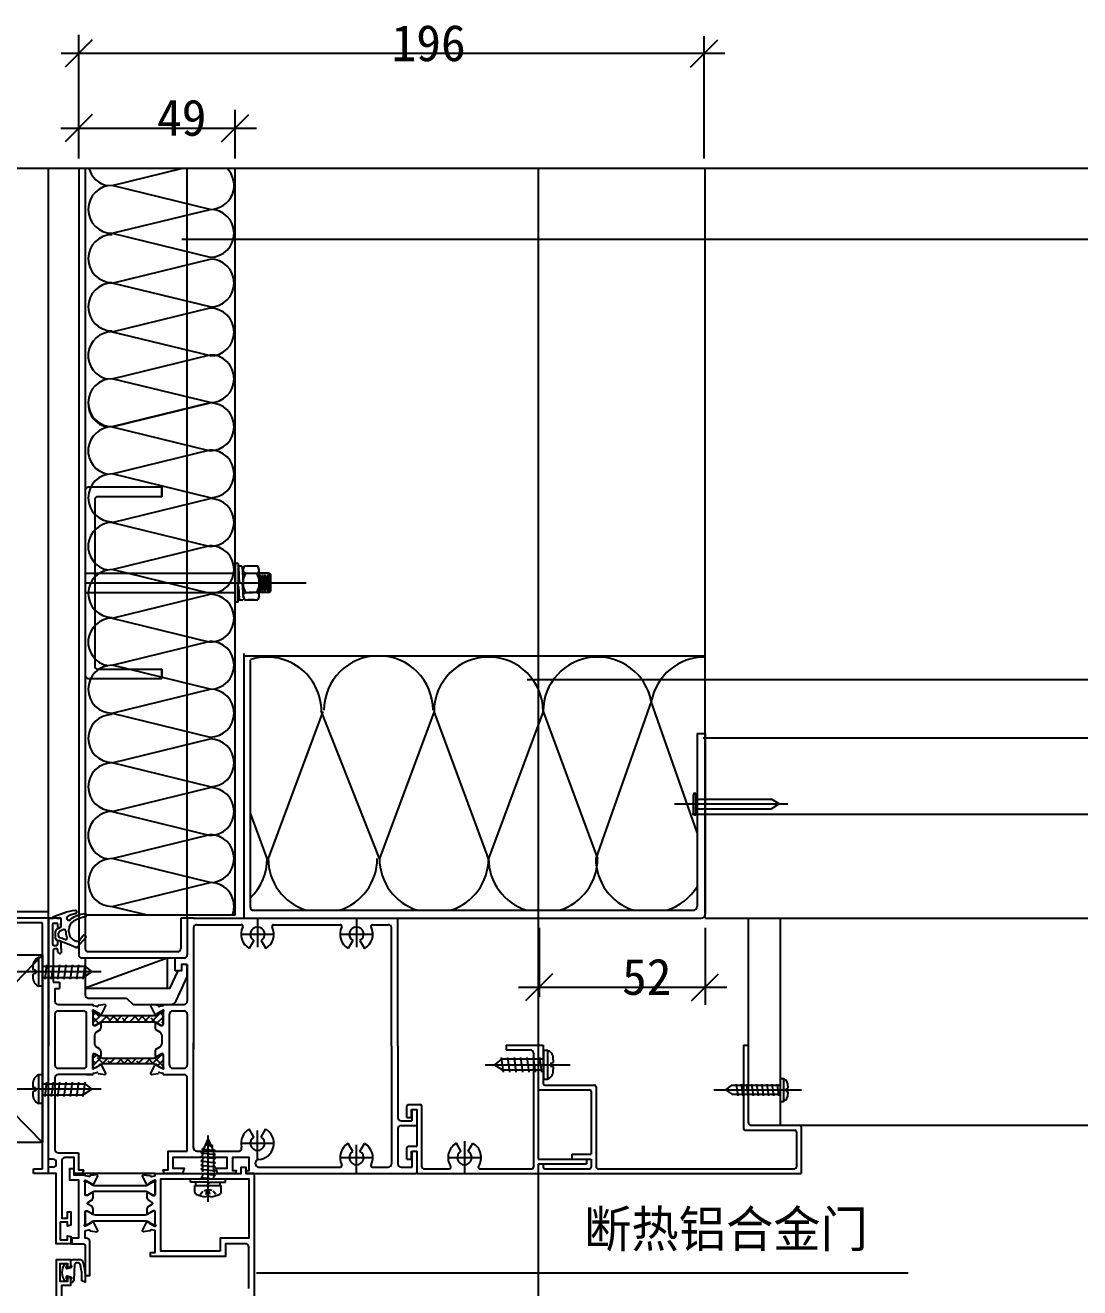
# Model space of a CAD drawing. Header units: metres. Extents: x 2568 to 3552, y 893 to 2293.
# Drawn here: x 2824.7 to 3155.1, y 1106 to 1501.7 of the extents above; entities that cross this region are included whole.
import ezdxf

# ---------------------------------------------------------------- set-up
doc = ezdxf.new("R2010")
doc.units = ezdxf.units.M
for name, color, linetype in [('1', 1, 'Continuous'), ('10', 1, 'Continuous'), ('2', 2, 'Continuous'), ('CASTFIX', 1, 'Continuous'), ('SCREW', 6, 'Continuous'), ('五金件', 1, 'Continuous'), ('型材', 1, 'Continuous'), ('填充', 1, 'Continuous'), ('点划线', 1, 'Continuous'), ('胶条', 6, 'Continuous'), ('虚线', 5, 'Continuous'), ('隔热条', 3, 'Continuous')]:
    doc.layers.add(name, color=color, linetype=linetype)

# ---------------------------------------------------------------- blocks, each defined once
blk = doc.blocks.new('_ArchTick')
at = {"color": 0, "linetype": 'ByBlock'}
blk.add_lwpolyline([(-0.5, -0.5), (0.5, 0.5)], dxfattribs=at)

msp = doc.modelspace()

# ---------------------------------------------------------------- hatches: boundary and pattern name
at = {"layer": '隔热条'}
h = msp.add_hatch(dxfattribs=at)
h.set_pattern_fill('ANSI38', scale=0.5)
h.paths.add_polyline_path([(2864.74, 1189.4, -0.13), (2865.34, 1189.24), (2865.64, 1189.07, -0.09), (2865.7, 1189.04), (2866.18, 1188.76), (2867.14, 1188.2), (2867.5, 1188.2, 0.41), (2867.9, 1188.6), (2867.9, 1192.01, 0.41), (2867.5, 1192.4), (2867.14, 1192.4), (2865.92, 1191.7), (2865.92, 1191.63, -0.58), (2865.61, 1191.47), (2865.57, 1191.5), (2865.34, 1191.36, -0.13), (2864.74, 1191.2), (2849.06, 1191.2, -0.13), (2848.46, 1191.36), (2848.23, 1191.5), (2848.19, 1191.47, -0.58), (2847.88, 1191.63), (2847.88, 1191.7), (2846.66, 1192.4), (2846.3, 1192.4, 0.41), (2845.9, 1192), (2845.9, 1188.6, 0.41), (2846.3, 1188.2), (2846.66, 1188.2), (2847.62, 1188.76), (2848.1, 1189.05, -0.09), (2848.16, 1189.07), (2848.46, 1189.24, -0.13), (2849.06, 1189.4)])
h = msp.add_hatch(dxfattribs=at)
h.set_pattern_fill('ANSI38', scale=0.5)
h.paths.add_polyline_path([(2846.66, 1179.16), (2846.3, 1179.16, 0.41), (2845.9, 1178.76), (2845.9, 1175.36, 0.41), (2846.3, 1174.96), (2846.66, 1174.96), (2847.88, 1175.66), (2847.88, 1175.73, -0.58), (2848.19, 1175.89), (2848.23, 1175.87), (2848.46, 1176, -0.13), (2849.06, 1176.16), (2864.74, 1176.16, -0.13), (2865.34, 1176), (2865.57, 1175.87), (2865.61, 1175.89, -0.58), (2865.92, 1175.73), (2865.92, 1175.66), (2867.14, 1174.96), (2867.5, 1174.96, 0.41), (2867.9, 1175.35), (2867.9, 1178.77, 0.41), (2867.5, 1179.16), (2867.14, 1179.16), (2866.18, 1178.61), (2865.7, 1178.32, -0.09), (2865.64, 1178.3), (2865.34, 1178.12, -0.13), (2864.74, 1177.96), (2849.06, 1177.96, -0.13), (2848.46, 1178.12), (2848.16, 1178.3, -0.09), (2848.1, 1178.32), (2847.62, 1178.61)])

# ---------------------------------------------------------------- linework, layer by layer
for p, q in [((2831.94, 1221.8), (2831.94, 1456.93)), ((2841.44, 1456.93), (2841.44, 1210.3)), ((2843.44, 1456.93), (2843.44, 1212.3)), ((2875.44, 1221.8), (2875.44, 1456.93)), ((2893.22, 1221.8), (2893.22, 1304.84)), ((2895.22, 1225.3), (2895.22, 1302.84)), ((2917.88, 1286.61), (2900.79, 1240.59)), ((2935.67, 1240.59), (2917.43, 1286.79)), ((2952.76, 1286.61), (2935.67, 1240.59)), ((2969.85, 1240.59), (2952.76, 1286.61)), ((2986.94, 1286.61), (2969.85, 1240.59)), ((2986.94, 1286.61), (3004.03, 1240.59)), ((3020.82, 1289.76), (3003.44, 1240.59)), ((3035.19, 1248.69), (3020.82, 1289.76)), ((3035.19, 1279.68), (3037.69, 1279.68)), ((3035.19, 1279.68), (3035.19, 1225.55)), ((3037.69, 1279.68), (3037.69, 1223.05)), ((2900.49, 1240.59), (2895.22, 1254.79)), ((2896.22, 1224.3), (3033.94, 1224.3)), ((2831.94, 1221.8), (2831.94, 1189.8)), ((2831.94, 1221.8), (2833.44, 1221.8)), ((2834.56, 1221.8), (2831.94, 1221.8)), ((2834.56, 1221.8), (2832.44, 1221.8)), ((2833.19, 1219.8), (2833.19, 1213.8)), ((2835.45, 1221.96), (2833.47, 1221.73)), ((2833.69, 1220.3), (2834.4, 1220.3)), ((2834.56, 1221.8), (2835.7, 1221.8)), ((2834.56, 1221.8), (2835.7, 1221.8)), ((2834.9, 1219), (2834.9, 1219.8)), ((2835.85, 1219.19), (2835.95, 1221.46)), ((2835.85, 1219.09), (2835.85, 1219.19)), ((2835.9, 1219.4), (2835.9, 1221.6)), ((2835.9, 1219.4), (2835.9, 1221.6)), ((2873.44, 1221.8), (2873.44, 1221.8)), ((2873.44, 1221.8), (2873.44, 1212.3)), ((2875.44, 1221.8), (2873.44, 1221.8)), ((2875.44, 1221.8), (2875.44, 1210.3)), ((2877.44, 1221.8), (2875.44, 1221.8)), ((2875.44, 1221.8), (2875.44, 1210.3)), ((2877.44, 1221.8), (2941.42, 1221.8)), ((2878.44, 1219.8), (2892.38, 1219.8)), ((2897.44, 1221.8), (2897.44, 1212.8)), ((2902.5, 1219.8), (2923.38, 1219.8)), ((2907.44, 1221.8), (2917.44, 1221.8)), ((2928.18, 1221.8), (3036.44, 1221.8)), ((2928.44, 1221.8), (2928.44, 1212.8)), ((2933.5, 1219.8), (2938.42, 1219.8)), ((2941.42, 1181.8), (2941.42, 1221.8)), ((3051.23, 1221.8), (3051.23, 1182.06)), ((3061.23, 1221.8), (3061.23, 1156.93)), ((2835.1, 1218.8), (2835.3, 1218.8)), ((2877.44, 1218.8), (2877.44, 1180.82)), ((2892.3, 1216.8), (2902.58, 1216.8)), ((2923.3, 1216.8), (2933.58, 1216.8)), ((2939.42, 1181.8), (2939.42, 1218.8)), ((2833.44, 1211.8), (2833.44, 1201.8)), ((2833.69, 1213.3), (2834.4, 1213.3)), ((2833.94, 1212.3), (2834.4, 1212.3)), ((2834.9, 1213.8), (2834.9, 1214.6)), ((2834.9, 1211.3), (2834.9, 1211.8)), ((2835.1, 1214.8), (2835.3, 1214.8)), ((2835.1, 1214.8), (2835.3, 1214.8)), ((2835.9, 1212.31), (2835.9, 1214.2)), ((2835.9, 1212.31), (2835.9, 1211)), ((2896.31, 1214.85), (2894.87, 1212.35)), ((2898.56, 1214.85), (2900.01, 1212.35)), ((2927.31, 1214.85), (2925.87, 1212.35)), ((2929.56, 1214.85), (2931.01, 1212.35)), ((2835.4, 1210.8), (2835.7, 1210.8)), ((2869.13, 1209.3), (2843.37, 1209.3)), ((2869.13, 1209.3), (2843.44, 1199.85)), ((2846.44, 1209.3), (2843.44, 1209.3)), ((2843.44, 1209.3), (2843.44, 1199.81)), ((2872.44, 1209.3), (2860.44, 1209.3)), ((2869.13, 1209.3), (2869.13, 1199.8)), ((2871.64, 1205.3), (2871.64, 1209.3)), ((2874.44, 1209.3), (2871.64, 1209.3)), ((2875.44, 1207.3), (2873.64, 1207.3)), ((2875.44, 1207.3), (2875.44, 1195.8)), ((2872.44, 1205.3), (2871.64, 1205.3)), ((2833.44, 1201.8), (2835.44, 1201.8)), ((2833.94, 1199.8), (2833.94, 1195.8)), ((2833.94, 1199.8), (2835.44, 1199.8)), ((2835.44, 1201.8), (2835.44, 1199.8)), ((2833.94, 1191.8), (2833.94, 1175.8)), ((2834.94, 1194.8), (2845.92, 1194.8)), ((2834.94, 1192.8), (2842.44, 1192.8)), ((2842.44, 1192.8), (2842.92, 1192.8)), ((2843.92, 1194.8), (2845.92, 1194.8)), ((2843.92, 1175.8), (2843.92, 1191.8)), ((2845.92, 1194.63), (2845.92, 1194.8)), ((2849.58, 1194.74), (2847.67, 1194.49)), ((2848.68, 1191.89), (2849.89, 1194.32)), ((2863.95, 1194.32), (2865.16, 1191.89)), ((2867.92, 1194.63), (2867.92, 1194.8)), ((2867.92, 1194.8), (2874.44, 1194.8)), ((2869.92, 1175.8), (2869.92, 1191.8)), ((2870.92, 1192.8), (2874.44, 1192.8)), ((2875.44, 1191.8), (2875.44, 1175.8)), ((2831.94, 1189.8), (2831.94, 1181.8)), ((2865.42, 1188.99), (2865.42, 1187.01)), ((2846.42, 1185.24), (2846.42, 1182.37)), ((2865.42, 1187.01), (2866.95, 1186.09)), ((2867.43, 1185.24), (2867.43, 1182.37)), ((2866.95, 1181.51), (2865.42, 1180.59)), ((2865.42, 1180.59), (2865.42, 1178.61)), ((2877.44, 1149.8), (2877.44, 1182.79)), ((2939.42, 1181.8), (2939.42, 1144.8)), ((2941.42, 1181.8), (2941.42, 1159.37)), ((2975.4, 1182.06), (2975.4, 1180.56)), ((2975.4, 1182.06), (2986.95, 1182.06)), ((2975.4, 1180.56), (2982.93, 1180.56)), ((2983.93, 1179.56), (2983.93, 1143.81)), ((2985.44, 1182.06), (2985.44, 1146.32)), ((2986.95, 1182.06), (2986.95, 1170.01)), ((3049.72, 1182.06), (3049.72, 1155.93)), ((3049.72, 1182.06), (3051.23, 1182.06)), ((3051.23, 1182.06), (3051.23, 1157.93)), ((2849.89, 1173.28), (2848.68, 1175.71)), ((2865.16, 1175.71), (2863.95, 1173.28)), ((2834.94, 1174.8), (2842.92, 1174.8)), ((2843.92, 1172.8), (2845.92, 1172.8)), ((2845.92, 1172.97), (2845.92, 1172.8)), ((2847.67, 1173.11), (2849.58, 1172.86)), ((2864.27, 1172.86), (2866.17, 1173.11)), ((2867.92, 1172.97), (2867.92, 1172.8)), ((2867.92, 1172.8), (2874.44, 1172.8)), ((2870.92, 1174.8), (2874.44, 1174.8)), ((2985.44, 1168), (3001.51, 1168)), ((2987.45, 1169.51), (3003.02, 1169.51)), ((3002.01, 1167.5), (3002.01, 1147.83)), ((3003.52, 1169.01), (3003.52, 1143.81)), ((2944.19, 1159.38), (2944.19, 1162.89)), ((2944.69, 1163.4), (2948.45, 1163.4)), ((2945.69, 1159.38), (2945.69, 1161.89)), ((2945.69, 1161.89), (2947.45, 1161.89)), ((2945.94, 1158.37), (2945.94, 1161.89)), ((2947.45, 1150.34), (2947.45, 1161.89)), ((2948.96, 1143.81), (2948.96, 1162.89)), ((2896.31, 1153.25), (2894.87, 1155.76)), ((2898.56, 1153.25), (2900.01, 1155.76)), ((2941.42, 1155.87), (2941.42, 1144.83)), ((2942.42, 1158.37), (2945.94, 1158.37)), ((2942.42, 1156.87), (2947.45, 1156.87)), ((2944.19, 1159.38), (2945.69, 1159.38)), ((3052.23, 1156.93), (3067.3, 1156.93)), ((3067.8, 1156.43), (3067.8, 1141.8)), ((2897.44, 1146.3), (2897.44, 1155.3)), ((2962.34, 1151.97), (2962.34, 1141.8)), ((3050.22, 1155.43), (3065.79, 1155.43)), ((3066.29, 1154.92), (3066.29, 1143.81)), ((2878.44, 1148.8), (2891.48, 1148.8)), ((2892.3, 1151.3), (2902.58, 1151.3)), ((2927.31, 1148.75), (2925.87, 1151.26)), ((2928.44, 1141.8), (2928.44, 1150.8)), ((2929.56, 1148.75), (2931.01, 1151.26)), ((2944.19, 1146.32), (2944.19, 1149.84)), ((2944.69, 1150.34), (2947.45, 1150.34)), ((2945.69, 1146.32), (2945.69, 1148.83)), ((2945.69, 1148.83), (2947.45, 1148.83)), ((2945.94, 1143.81), (2945.94, 1148.83)), ((2947.45, 1141.8), (2947.45, 1148.83)), ((2961.21, 1148.78), (2959.76, 1151.3)), ((2963.47, 1148.78), (2964.92, 1151.3)), ((2995.99, 1147.83), (3002.01, 1147.83)), ((2995.99, 1147.83), (2995.99, 1146.32)), ((2833.41, 1146.31), (2831.94, 1146.31)), ((2833.41, 1143.8), (2831.94, 1143.8)), ((2834.41, 1144.8), (2834.41, 1145.31)), ((2896.81, 1144.8), (2896.81, 1145.17)), ((2897.81, 1143.8), (2923.38, 1143.8)), ((2923.3, 1146.8), (2933.58, 1146.8)), ((2933.5, 1143.8), (2938.42, 1143.8)), ((2942.42, 1143.83), (2945.94, 1143.83)), ((2944.19, 1146.32), (2945.69, 1146.32)), ((2957.17, 1146.82), (2967.5, 1146.82)), ((2985.41, 1146.32), (3002.01, 1146.32)), ((2985.41, 1144.81), (3000.51, 1144.81)), ((2985.44, 1144.81), (2985.44, 1141.8)), ((2986.95, 1144.81), (2986.95, 1143.81)), ((3000.51, 1146.32), (3000.51, 1144.81)), ((3002.01, 1146.32), (3002.01, 1143.81)), ((2893.81, 1141.8), (2946.95, 1141.8)), ((2927.94, 1141.8), (2930.75, 1141.8)), ((2947.45, 1141.8), (3067.8, 1141.8)), ((2949.46, 1143.31), (2957.54, 1143.31)), ((2967.14, 1143.31), (2983.43, 1143.31)), ((2985.44, 1141.8), (3065.79, 1141.8)), ((2987.45, 1143.31), (3001.51, 1143.31)), ((3004.02, 1143.31), (3065.79, 1143.31))]:
    msp.add_line(p, q)
for points in [[(2843.44, 1222.84), (2890.44, 1222.84), (2890.44, 1456.93)], [(2893.22, 1304.03), (3037.69, 1304.03)], [(2875.44, 1148.8), (2875.44, 1171.8)], [(2873.93, 1146.8), (2870.92, 1146.8), (2870.92, 1143.45), (2874.42, 1143.45), (2873.98, 1141.8), (2868.25, 1141.8), (2867.92, 1143), (2869.42, 1143), (2869.42, 1148.8), (2873.93, 1148.8)], [(2869.42, 1148.8), (2875.44, 1148.8)], [(2896.41, 1141.8), (2896.41, 1141.8), (2894.08, 1141.8), (2893.81, 1142.8), (2894.81, 1142.8), (2894.81, 1146.8), (2889.61, 1146.8), (2889.61, 1142.8), (2890.81, 1142.8), (2890.54, 1141.8), (2884.91, 1141.8), (2884.46, 1143.45), (2887.96, 1143.45), (2887.96, 1146.8), (2875.44, 1146.8)], [(2836.11, 1089.8), (2836.11, 1106.8), (2838.91, 1106.8), (2838.91, 1109.03), (2837.91, 1109.3), (2837.91, 1108), (2835.61, 1108), (2835.61, 1113.6), (2837.91, 1113.6), (2837.91, 1112.31), (2838.91, 1112.59), (2838.91, 1114.8), (2834.41, 1114.8), (2834.41, 1020.8)]]:
    msp.add_lwpolyline(points)
for points in [[(2845.92, 1172.8), (2834.94, 1172.8, 0.41), (2833.94, 1171.8), (2833.94, 1149.3, 0.41), (2834.94, 1148.3), (2841.41, 1148.3)], [(2841.41, 1148.3), (2841.41, 1143), (2842.91, 1143), (2842.59, 1141.8), (2840.01, 1141.8), (2840.01, 1146.8), (2837.11, 1146.8, 0.41), (2836.11, 1145.8), (2836.11, 1127.8), (2837.91, 1127.8), (2837.91, 1129.8), (2838.91, 1129.8), (2838.91, 1125.57), (2837.91, 1125.3), (2837.91, 1126.6), (2835.61, 1126.6), (2835.61, 1121), (2837.91, 1121), (2837.91, 1122.3), (2837.89, 1122.29), (2838.91, 1122.02), (2838.91, 1119.8), (2834.41, 1119.8), (2834.41, 1141.8), (2831.94, 1141.8)], [(2894.71, 1105.8), (2894.71, 1118.8, 0.41), (2893.71, 1119.8), (2887.41, 1119.8), (2887.41, 1115.8), (2863.91, 1115.8), (2863.91, 1117), (2865.41, 1117), (2865.41, 1123.67, 0.35), (2865.18, 1123.96), (2864.24, 1124.17, 0.36), (2863.9, 1123.99, -0.27), (2863.66, 1123.81), (2861.75, 1123.56, -0.59), (2861.44, 1123.98), (2862.65, 1126.41), (2863.12, 1126.71, -0.58), (2863.43, 1126.55), (2863.44, 1126.38, 0.27), (2863.55, 1126.21), (2865.25, 1125.32, 1.21), (2865.41, 1125.78), (2865.41, 1129.8, 0.41), (2865.11, 1130.1), (2864.9, 1130.1, 0.14), (2864.74, 1130.06), (2863.22, 1129.14, -0.58), (2862.91, 1129.31), (2862.91, 1130.73, -0.26), (2863.4, 1131.58), (2864.49, 1132.24, 0.56), (2864.49, 1132.76), (2863.4, 1133.42, -0.26), (2862.91, 1134.28), (2862.91, 1135.69, -0.58), (2863.22, 1135.86), (2864.74, 1134.94, 0.14), (2864.9, 1134.9), (2865.11, 1134.9, 0.41), (2865.41, 1135.2), (2865.41, 1139.22), (2865.41, 1135.2), (2865.41, 1139.22, 1.21), (2865.25, 1139.68), (2863.55, 1138.79, 0.27), (2863.44, 1138.63), (2863.43, 1138.45, -0.58), (2863.12, 1138.29), (2862.65, 1138.59), (2861.44, 1141.02, -0.59), (2861.75, 1141.44), (2863.66, 1141.19, -0.27), (2863.9, 1141.01, 0.36), (2864.24, 1140.83), (2865.18, 1141.04, 0.35), (2865.41, 1141.33), (2865.41, 1141.8), (2892.31, 1141.8), (2892.31, 1143.8), (2893.81, 1143.8), (2893.81, 1141.8), (2896.41, 1141.8), (2896.41, 1097.8)], [(2840.01, 1143.3), (2838.51, 1143.3), (2838.51, 1139.8), (2841.41, 1139.8), (2841.41, 1121.5), (2839.31, 1121.5), (2839.31, 1119.8), (2842.91, 1119.8, -0.41), (2843.41, 1119.3), (2843.41, 1109.8), (2844.91, 1109.8), (2844.91, 1120.5, 0.41), (2843.91, 1121.5), (2843.41, 1121.5), (2843.41, 1123.67, -0.35), (2843.65, 1123.96), (2844.58, 1124.17, -0.36), (2844.92, 1123.99, 0.27), (2845.16, 1123.81), (2847.07, 1123.56, 0.59), (2847.38, 1123.98), (2846.17, 1126.41), (2845.7, 1126.71, 0.58), (2845.39, 1126.55), (2845.39, 1126.38, -0.27), (2845.28, 1126.21), (2843.57, 1125.32, -1.21), (2843.41, 1125.78), (2843.41, 1129.8, -0.41), (2843.71, 1130.1), (2843.93, 1130.1, -0.14), (2844.08, 1130.06), (2845.61, 1129.14, 0.58), (2845.91, 1129.31), (2845.91, 1130.73, 0.26), (2845.43, 1131.58), (2844.33, 1132.24, -0.56), (2844.33, 1132.76), (2845.43, 1133.42, 0.26), (2845.91, 1134.28), (2845.91, 1135.69, 0.58), (2845.61, 1135.86), (2844.08, 1134.94, -0.14), (2843.93, 1134.9), (2843.71, 1134.9, -0.41), (2843.41, 1135.2), (2843.41, 1139.22, -1.21), (2843.57, 1139.68), (2845.28, 1138.79, -0.27), (2845.39, 1138.63), (2845.39, 1138.45, 0.58), (2845.7, 1138.29), (2846.17, 1138.59), (2847.38, 1141.02, 0.59), (2847.07, 1141.44), (2845.16, 1141.19, 0.27), (2844.92, 1141.01, -0.36), (2844.58, 1140.83), (2843.65, 1141.04, -0.32), (2843.41, 1141.3), (2840.01, 1141.3), (2840.01, 1141.8)]]:
    msp.add_lwpolyline(points, format="xyb")
msp.add_lwpolyline([(2885.71, 1117.5), (2867.16, 1117.5), (2867.16, 1140.1), (2894.71, 1140.1), (2894.71, 1121.5), (2885.71, 1121.5)], close=True)
for centre, radius, start, end in [((2900.4, 1286.61), 17.09, 0, 107.63), ((2935.37, 1287.01), 17.09, 0, 180), ((2969.85, 1286.61), 17.09, 0, 180), ((3004.03, 1286.61), 17.09, 10.62, 180), ((3037.62, 1286.61), 17.09, 89.77, 169.38), ((2883.4, 1240.59), 17.09, 313.75, 0), ((2917.88, 1240.59), 17.09, 180, 252.34), ((2917.88, 1240.59), 17.09, 287.66, 0), ((2952.76, 1240.59), 17.09, 180, 252.34), ((2952.76, 1240.59), 17.09, 287.66, 0), ((2986.94, 1240.59), 17.09, 180, 252.34), ((2986.94, 1240.59), 17.09, 287.66, 0), ((3020.53, 1240.59), 17.09, 180, 252.34), ((3020.53, 1240.59), 17.09, 287.66, 329.07), ((2896.22, 1225.3), 1, 180, 270), ((2896.22, 1225.3), 1, 180, 270), ((3033.94, 1225.55), 1.25, 270, 0), ((3036.44, 1223.05), 1.25, 270, 0), ((2833.69, 1219.8), 0.5, 90, 180), ((2833.45, 1221.93), 0.2, 115.42, 276.6), ((2834.4, 1219.8), 0.5, 0, 90), ((2835.1, 1219), 0.2, 180, 270), ((2835.3, 1219.4), 0.6, 270, 0), ((2835.45, 1221.46), 0.5, 0, 90), ((2835.7, 1221.6), 0.2, 0, 90), ((2835.7, 1221.6), 0.2, 0, 90), ((2835.65, 1219.09), 0.2, 296.57, 0), ((2878.44, 1218.8), 1, 90, 180), ((2897.44, 1216.8), 5.14, 153.7, 240), ((2892.38, 1219.3), 0.5, 333.7, 90), ((2897.44, 1216.8), 2.25, 300, 240), ((2897.44, 1216.8), 5.14, 300, 26.3), ((2902.5, 1219.3), 0.5, 90, 206.3), ((2928.44, 1216.8), 5.14, 153.7, 240), ((2923.38, 1219.3), 0.5, 333.7, 90), ((2928.44, 1216.8), 2.25, 300, 240), ((2928.44, 1216.8), 5.14, 300, 26.3), ((2933.5, 1219.3), 0.5, 90, 206.3), ((2938.42, 1218.8), 1, 0, 90), ((2835.34, 1218.49), 0.2, 116.57, 180), ((2835.64, 1217.18), 0.5, 116.57, 180), ((2835.34, 1214.91), 0.2, 180, 251.33), ((2833.69, 1213.8), 0.5, 180, 270), ((2833.94, 1211.8), 0.5, 90, 180), ((2834.4, 1213.8), 0.5, 270, 0), ((2834.4, 1211.8), 0.5, 0, 90), ((2835.1, 1214.6), 0.2, 90, 180), ((2835.4, 1211.3), 0.5, 180, 270), ((2835.3, 1214.2), 0.6, 0, 90), ((2835.3, 1214.2), 0.6, 0, 90), ((2835.7, 1211), 0.2, 270, 0), ((2874.44, 1210.3), 1, 270, 0), ((2834.94, 1195.8), 1, 180, 270), ((2874.44, 1195.8), 1, 270, 0), ((2834.94, 1191.8), 1, 90, 180), ((2842.92, 1191.8), 1, 0, 90), ((2849.62, 1194.45), 0.3, 335.26, 97.52), ((2870.92, 1191.8), 1, 90, 180), ((2874.44, 1191.8), 1, 0, 90), ((2847.42, 1185.24), 1, 121.08, 180), ((2866.43, 1185.24), 1, 0, 58.92), ((2847.42, 1182.37), 1, 180, 238.92), ((2866.43, 1182.37), 1, 301.08, 0), ((2982.93, 1179.56), 1, 0, 90), ((2834.94, 1175.8), 1, 180, 270), ((2842.92, 1175.8), 1, 270, 0), ((2870.92, 1175.8), 1, 180, 270), ((2874.44, 1175.8), 1, 270, 0), ((2849.62, 1173.16), 0.3, 262.48, 24.74), ((2864.23, 1173.16), 0.3, 155.26, 277.52), ((2866.69, 1173.18), 0.3, 77.52, 157.08), ((2874.44, 1171.8), 1, 0, 90), ((2987.45, 1170.01), 0.5, 180, 270), ((3001.51, 1167.5), 0.5, 0, 90), ((3003.02, 1169.01), 0.5, 0, 90), ((2944.69, 1162.89), 0.5, 90, 180), ((2948.45, 1162.89), 0.5, 0, 90), ((2897.44, 1151.3), 5.14, 120, 194.12), ((2897.44, 1151.3), 5.14, 273.48, 60), ((2942.42, 1159.37), 1, 180, 270), ((2942.42, 1155.87), 1, 90, 180), ((3050.22, 1155.93), 0.5, 180, 270), ((3052.23, 1157.93), 1, 180, 270), ((3067.3, 1156.43), 0.5, 0, 90), ((2897.44, 1151.3), 2.25, 120, 60), ((3065.79, 1154.92), 0.5, 0, 90), ((2878.44, 1149.8), 1, 180, 270), ((2891.48, 1149.8), 1, 270, 14.12), ((2928.44, 1146.8), 5.14, 120, 206.3), ((2928.44, 1146.8), 2.25, 120, 60), ((2928.44, 1146.8), 5.14, 333.7, 60), ((2944.69, 1149.84), 0.5, 90, 180), ((2962.34, 1146.82), 5.17, 120, 212.12), ((2962.34, 1146.82), 2.26, 120, 60), ((2962.34, 1146.82), 5.17, 327.88, 60), ((2833.41, 1145.31), 1, 0, 90), ((2833.41, 1144.8), 1, 270, 0), ((2897.81, 1145.17), 1, 93.48, 180), ((2897.81, 1144.8), 1, 180, 270), ((2923.38, 1144.3), 0.5, 270, 26.3), ((2933.5, 1144.3), 0.5, 153.7, 270), ((2938.42, 1144.8), 1, 270, 0), ((2942.42, 1144.83), 1, 180, 270), ((2949.46, 1143.81), 0.5, 180, 270), ((2957.54, 1143.81), 0.5, 270, 32.12), ((2967.14, 1143.81), 0.5, 147.88, 270), ((2983.43, 1143.81), 0.5, 270, 0), ((2987.45, 1143.81), 0.5, 180, 270), ((3001.51, 1143.81), 0.5, 270, 0), ((3004.02, 1143.81), 0.5, 180, 270), ((3065.79, 1143.81), 0.5, 270, 0), ((2946.95, 1142.3), 0.5, 270, 0)]:
    msp.add_arc(centre, radius, start, end)
at = {"layer": '1'}
for p, q in [((2714.2, 1456.93), (3343.15, 1456.93)), ((2985.41, 1456.93), (2985.41, 1304.03)), ((3037.67, 1221.8), (3037.67, 1456.93)), ((2985.41, 1304.03), (2985.41, 1221.8)), ((2831.94, 1223.8), (2791.17, 1223.8)), ((2831.94, 1221.8), (2785.67, 1221.8)), ((2829.74, 1220.33), (2785.67, 1220.33)), ((2830.1, 1143.27), (2830.1, 1219.97)), ((2831.94, 1177.73), (2831.94, 1221.8)), ((2985.41, 1221.8), (2985.41, 1146.32)), ((3037.67, 1221.8), (3237.67, 1221.8)), ((2872.44, 1211.3), (2844.44, 1211.3)), ((2830.1, 1210.3), (2805.58, 1185.31)), ((2874.44, 1209.3), (2842.44, 1209.3)), ((2805.58, 1176.53), (2830.1, 1151.54)), ((2831.94, 1141.8), (2831.94, 1177.73)), ((3067.3, 1156.93), (3302.28, 1156.93)), ((2985.41, 1144.81), (2985.41, 934.4)), ((2827.31, 1141.8), (2827.31, 1143.27)), ((2827.31, 1143.27), (2830.1, 1143.27)), ((2831.94, 1141.8), (2827.31, 1141.8)), ((2865.41, 1141.8), (2842.59, 1141.8))]:
    msp.add_line(p, q, dxfattribs=at)
msp.add_lwpolyline([(2772.45, 1210.3), (2830.1, 1210.3), (2830.1, 1151.54), (2772.45, 1151.54)], close=True, dxfattribs=at)
for centre, radius, start, end in [((2829.74, 1219.97), 0.37, 0, 90), ((2844.44, 1212.3), 1, 180, 270), ((2872.44, 1212.3), 1, 270, 0), ((2842.44, 1210.3), 1, 180, 270), ((2874.44, 1210.3), 1, 270, 0)]:
    msp.add_arc(centre, radius, start, end, dxfattribs=at)
at = {"layer": '10'}
for p, q in [((2841.44, 1459.93), (2841.44, 1498.67)), ((3037.41, 1459.93), (3037.41, 1498.32)), ((3043.9, 1492.86), (2835.89, 1492.86)), ((2841.44, 1459.93), (2841.44, 1472.47)), ((2890.44, 1459.93), (2890.44, 1475.21)), ((2835.81, 1469.47), (2897.15, 1469.47)), ((2873.74, 1434.62), (3434.63, 1434.62)), ((2981.97, 1296.63), (3404.96, 1296.63)), ((3037.14, 1278.32), (3427.91, 1278.32)), ((3033.68, 1254.43), (3395.74, 1254.43)), ((2985.67, 1218.8), (2985.67, 1197.19)), ((3037.67, 1218.8), (3037.67, 1194.67)), ((2979.26, 1200.19), (3044.54, 1200.19)), ((2897.16, 1110.69), (3101.34, 1110.69))]:
    msp.add_line(p, q, dxfattribs=at)
at = {"layer": '2'}
msp.add_lwpolyline([(2856.44, 1196.8), (2858.44, 1194.8), (2870.13, 1194.8, 0.29), (2871.94, 1195.96), (2875.44, 1203.45), (2875.44, 1206.8, 0.41), (2874.94, 1207.3), (2873.64, 1207.3), (2873.64, 1205.3), (2872.44, 1205.3), (2869.88, 1199.8), (2843.44, 1199.8), (2843.44, 1197.8, 0.41), (2844.44, 1196.8)], format="xyb", close=True, dxfattribs=at)
at = {"layer": 'CASTFIX'}
for p, q in [((2830.1, 1209.54), (2828.85, 1209.54)), ((2828.85, 1209.54), (2828.85, 1200.54)), ((2830.1, 1209.54), (2830.1, 1200.54)), ((2831.38, 1207.23), (2830.77, 1202.72)), ((2833.38, 1207.23), (2832.77, 1202.72)), ((2835.38, 1207.23), (2834.77, 1202.72)), ((2837.38, 1207.23), (2836.77, 1202.72)), ((2839.38, 1207.23), (2838.77, 1202.72)), ((2841.38, 1207.23), (2840.77, 1202.72)), ((2843.38, 1207.23), (2842.77, 1202.72)), ((2848.44, 1205.04), (2821.78, 1205.04)), ((2827.1, 1206.54), (2827.1, 1205.74)), ((2827.85, 1205.54), (2827.1, 1205.74)), ((2827.85, 1204.54), (2827.1, 1204.34)), ((2827.1, 1204.34), (2827.1, 1203.54)), ((2827.85, 1205.54), (2827.85, 1204.54)), ((2830.1, 1206.79), (2843.32, 1206.79)), ((2830.1, 1203.29), (2842.84, 1203.29)), ((2845.53, 1205.04), (2842.84, 1203.29)), ((2843.32, 1206.79), (2845.53, 1205.04)), ((2830.1, 1200.54), (2828.85, 1200.54)), ((2987.11, 1180.42), (2987.11, 1171.42)), ((2987.11, 1180.42), (2988.36, 1180.42)), ((2988.36, 1180.42), (2988.36, 1171.42)), ((2968.77, 1175.92), (2995.43, 1175.92)), ((2973.89, 1177.67), (2971.68, 1175.92)), ((2971.68, 1175.92), (2974.37, 1174.17)), ((2973.83, 1178.12), (2974.44, 1173.61)), ((2987.11, 1177.67), (2973.89, 1177.67)), ((2975.83, 1178.12), (2976.44, 1173.61)), ((2977.83, 1178.12), (2978.44, 1173.61)), ((2979.83, 1178.12), (2980.44, 1173.61)), ((2981.83, 1178.12), (2982.44, 1173.61)), ((2983.83, 1178.12), (2984.44, 1173.61)), ((2985.83, 1178.12), (2986.44, 1173.61)), ((2989.36, 1176.42), (2990.11, 1176.62)), ((2989.36, 1176.42), (2989.36, 1175.42)), ((2989.36, 1175.42), (2990.11, 1175.22)), ((2990.11, 1177.42), (2990.11, 1176.62)), ((2830.1, 1172.71), (2828.85, 1172.71)), ((2828.85, 1172.71), (2828.85, 1163.71)), ((2830.1, 1172.71), (2830.1, 1163.71)), ((2987.11, 1174.17), (2974.37, 1174.17)), ((2987.11, 1171.42), (2988.36, 1171.42)), ((2990.11, 1175.22), (2990.11, 1174.42)), ((3061.25, 1171.6), (3061.25, 1164.4)), ((3061.25, 1171.6), (3062.25, 1171.6)), ((3062.25, 1171.6), (3062.25, 1164.4)), ((2848.44, 1168.21), (2821.78, 1168.21)), ((2827.1, 1169.71), (2827.1, 1168.91)), ((2827.85, 1168.71), (2827.1, 1168.91)), ((2827.85, 1167.71), (2827.1, 1167.51)), ((2827.1, 1167.51), (2827.1, 1166.71)), ((2827.85, 1168.71), (2827.85, 1167.71)), ((2830.1, 1169.96), (2843.32, 1169.96)), ((2831.38, 1170.41), (2830.77, 1165.9)), ((2833.38, 1170.41), (2832.77, 1165.9)), ((2835.38, 1170.41), (2834.77, 1165.9)), ((2837.38, 1170.41), (2836.77, 1165.9)), ((2839.38, 1170.41), (2838.77, 1165.9)), ((2841.38, 1170.41), (2840.77, 1165.9)), ((2843.38, 1170.41), (2842.77, 1165.9)), ((2845.53, 1168.21), (2842.84, 1166.46)), ((2843.32, 1169.96), (2845.53, 1168.21)), ((3040.4, 1168), (3067.91, 1168)), ((3045.89, 1169.4), (3044.12, 1168)), ((3044.12, 1168), (3046.28, 1166.6)), ((3061.25, 1169.4), (3045.89, 1169.4)), ((3047.43, 1169.76), (3047.92, 1166.15)), ((3049.03, 1169.76), (3049.52, 1166.15)), ((3050.63, 1169.76), (3051.12, 1166.15)), ((3052.23, 1169.76), (3052.72, 1166.15)), ((3053.83, 1169.76), (3054.32, 1166.15)), ((3055.43, 1169.76), (3055.92, 1166.15)), ((3057.03, 1169.76), (3057.52, 1166.15)), ((3058.63, 1169.76), (3059.12, 1166.15)), ((3060.23, 1169.76), (3060.72, 1166.15)), ((3063.05, 1168.4), (3063.65, 1168.56)), ((3063.05, 1168.4), (3063.05, 1167.6)), ((3063.05, 1167.6), (3063.65, 1167.44)), ((3063.65, 1169.2), (3063.65, 1168.56)), ((3063.65, 1167.44), (3063.65, 1166.8)), ((2830.1, 1163.71), (2828.85, 1163.71)), ((2830.1, 1166.46), (2842.84, 1166.46)), ((3061.25, 1166.6), (3046.28, 1166.6)), ((3061.25, 1164.4), (3062.25, 1164.4))]:
    msp.add_line(p, q, dxfattribs=at)
for centre, radius, start, end in [((2829.95, 1206.89), 2.87, 112.46, 187.02), ((2829.95, 1203.19), 2.87, 172.98, 247.54), ((2987.26, 1177.77), 2.87, 352.98, 67.54), ((2829.95, 1170.06), 2.87, 112.46, 187.02), ((2987.26, 1174.07), 2.87, 292.46, 7.02), ((3061.38, 1169.48), 2.29, 352.98, 67.54), ((2829.95, 1166.36), 2.87, 172.98, 247.54), ((3061.38, 1166.52), 2.29, 292.46, 7.02)]:
    msp.add_arc(centre, radius, start, end, dxfattribs=at)
at = {"layer": 'SCREW'}
for p, q in [((3034.02, 1254.73), (3034.02, 1260.53)), ((3034.52, 1261.03), (3034.82, 1261.03)), ((3034.82, 1254.23), (3034.82, 1261.03)), ((3034.82, 1259.13), (3058.55, 1259.13)), ((3060.95, 1257.63), (3058.55, 1259.13)), ((3028.07, 1257.63), (3063.64, 1257.63)), ((3034.82, 1256.13), (3058.55, 1256.13)), ((3060.95, 1257.63), (3058.55, 1256.13)), ((3034.52, 1254.23), (3034.82, 1254.23))]:
    msp.add_line(p, q, dxfattribs=at)
for centre, start, end in [((3034.52, 1260.53), 90, 180), ((3034.52, 1254.73), 180, 270)]:
    msp.add_arc(centre, 0.5, start, end, dxfattribs=at)
at = {"layer": '五金件'}
for p, q in [((2843.44, 1329.93), (2890.44, 1329.93)), ((2890.44, 1332.99), (2890.44, 1320.88)), ((2891.44, 1332.99), (2890.44, 1332.99)), ((2891.44, 1332.99), (2891.44, 1326.45)), ((2891.46, 1331.82), (2891.72, 1326.89)), ((2892.28, 1332.21), (2891.84, 1332.21)), ((2892.66, 1331.85), (2892.92, 1326.89)), ((2892.92, 1331.03), (2893.36, 1332.27)), ((2893.36, 1332.27), (2897.58, 1332.27)), ((2893.67, 1329.94), (2897.27, 1329.94)), ((2893.82, 1329.94), (2893.67, 1329.94)), ((2893.67, 1329.94), (2893.82, 1329.94)), ((2898.02, 1331.03), (2897.58, 1332.27)), ((2898.02, 1322.85), (2898.02, 1331.03)), ((2901.25, 1329.94), (2898.02, 1329.94)), ((2901.25, 1323.94), (2901.25, 1329.94)), ((2901.25, 1329.94), (2901.63, 1329.57)), ((2892.64, 1326.89), (2891.44, 1326.89)), ((2891.44, 1320.88), (2891.44, 1326.48)), ((2891.52, 1325.84), (2891.73, 1321.92)), ((2892.67, 1326.89), (2892.91, 1322.2)), ((2898.02, 1324.69), (2898.02, 1329.19)), ((2898.02, 1324.69), (2898.02, 1329.19)), ((2898.39, 1324.32), (2898.39, 1329.57)), ((2898.77, 1324.69), (2898.77, 1329.19)), ((2899.14, 1324.32), (2899.14, 1329.57)), ((2899.52, 1324.69), (2899.52, 1329.19)), ((2899.89, 1324.32), (2899.89, 1329.57)), ((2900.27, 1324.69), (2900.27, 1329.19)), ((2900.64, 1324.32), (2900.64, 1329.57)), ((2901.02, 1324.69), (2901.02, 1329.19)), ((2901.63, 1324.32), (2901.63, 1329.57)), ((2843.44, 1323.93), (2890.44, 1323.93)), ((2892.92, 1322.85), (2893.36, 1321.62)), ((2893.67, 1323.94), (2896.14, 1323.94)), ((2893.82, 1323.94), (2893.67, 1323.94)), ((2893.67, 1323.94), (2893.82, 1323.94)), ((2897.27, 1323.94), (2894.87, 1323.94)), ((2897.27, 1323.94), (2896.89, 1323.94)), ((2898.02, 1322.85), (2897.58, 1321.62)), ((2901.25, 1323.94), (2898.02, 1323.94)), ((2901.25, 1323.94), (2901.63, 1324.32)), ((2891.44, 1320.88), (2890.44, 1320.88)), ((2892.55, 1321.56), (2892.1, 1321.56)), ((2893.36, 1321.62), (2897.58, 1321.62)), ((2896.45, 1321.62), (2894.56, 1321.62))]:
    msp.add_line(p, q, dxfattribs=at)
msp.add_lwpolyline([(2892.88, 1330.97), (2892.88, 1322.8)], dxfattribs=at)
for centre, radius, start, end in [((2891.84, 1331.84), 0.38, 90, 183), ((2892.28, 1331.84), 0.38, 3, 90), ((2899.29, 1326.94), 6.38, 151.93, 208.07), ((2894.19, 1331.1), 1.27, 183.37, 245.81), ((2896.75, 1331.1), 1.27, 294.19, 356.63), ((2891.64, 1326.94), 6.38, 331.93, 28.07), ((2892.1, 1321.94), 0.38, 183, 270), ((2892.55, 1321.94), 0.38, 270, 344.7), ((2894.19, 1322.78), 1.27, 114.19, 176.63), ((2896.75, 1322.78), 1.27, 3.37, 65.81)]:
    msp.add_arc(centre, radius, start, end, dxfattribs=at)
at = {"layer": '型材'}
for p, q in [((2867.44, 1356.94), (2844.44, 1356.94)), ((2867.44, 1353.94), (2847.44, 1353.94)), ((2867.44, 1356.94), (2867.44, 1353.94)), ((2867.44, 1353.94), (2867.44, 1356.94)), ((2846.44, 1352.94), (2846.44, 1300.94)), ((2847.44, 1299.94), (2867.44, 1299.94)), ((2867.44, 1296.94), (2867.44, 1299.94)), ((2867.44, 1296.94), (2867.44, 1299.94)), ((2867.44, 1299.94), (2867.44, 1296.94)), ((2844.44, 1296.94), (2867.44, 1296.94)), ((2845.92, 1188.5), (2845.92, 1192.52)), ((2846.08, 1192.98), (2847.79, 1192.09)), ((2847.09, 1194.13), (2846.16, 1194.34)), ((2847.9, 1191.93), (2847.91, 1191.75)), ((2848.21, 1191.59), (2848.68, 1191.89)), ((2866.17, 1194.49), (2864.27, 1194.74)), ((2865.16, 1191.89), (2865.63, 1191.59)), ((2865.94, 1191.75), (2865.95, 1191.93)), ((2866.06, 1192.09), (2867.76, 1192.98)), ((2867.69, 1194.34), (2866.75, 1194.13)), ((2867.92, 1192.52), (2867.92, 1188.5)), ((2846.44, 1188.2), (2846.22, 1188.2)), ((2848.12, 1189.16), (2846.59, 1188.24)), ((2848.42, 1187.58), (2848.42, 1188.99)), ((2867.25, 1188.24), (2865.73, 1189.16)), ((2867.62, 1188.2), (2867.41, 1188.2)), ((2846.9, 1186.09), (2847.94, 1186.72)), ((2846.22, 1179.4), (2846.44, 1179.4)), ((2846.59, 1179.36), (2848.12, 1178.44)), ((2847.94, 1180.88), (2846.9, 1181.51)), ((2848.42, 1178.61), (2848.42, 1180.03)), ((2865.73, 1178.44), (2867.25, 1179.36)), ((2867.41, 1179.4), (2867.62, 1179.4)), ((2845.92, 1175.08), (2845.92, 1179.1)), ((2847.79, 1175.51), (2846.08, 1174.62)), ((2847.91, 1175.85), (2847.9, 1175.68)), ((2848.68, 1175.71), (2848.21, 1176.01)), ((2865.63, 1176.01), (2865.16, 1175.71)), ((2865.95, 1175.68), (2865.94, 1175.85)), ((2867.76, 1174.62), (2866.06, 1175.51)), ((2867.92, 1179.1), (2867.92, 1175.08)), ((2846.16, 1173.26), (2847.09, 1173.47)), ((2866.75, 1173.47), (2867.69, 1173.26))]:
    msp.add_line(p, q, dxfattribs=at)
msp.add_lwpolyline([(2875.44, 1146.8), (2870.92, 1146.8)], dxfattribs=at)
for centre, radius, start, end in [((2844.44, 1355.94), 1, 90, 180), ((2847.44, 1352.94), 1, 90, 180), ((2847.44, 1300.94), 1, 180, 270), ((2844.44, 1297.94), 1, 180, 270), ((2845.96, 1192.77), 0.25, 60.09, 262), ((2846.22, 1194.63), 0.3, 180, 257.52), ((2847.16, 1194.43), 0.3, 257.52, 337.08), ((2847.71, 1194.19), 0.3, 97.52, 157.08), ((2847.7, 1191.92), 0.2, 2.52, 62.52), ((2848.11, 1191.76), 0.2, 182.52, 302.52), ((2864.23, 1194.45), 0.3, 82.48, 204.74), ((2865.74, 1191.76), 0.2, 237.48, 357.48), ((2866.15, 1191.92), 0.2, 117.48, 177.48), ((2866.14, 1194.19), 0.3, 22.92, 82.48), ((2866.69, 1194.43), 0.3, 202.92, 282.48), ((2867.62, 1194.63), 0.3, 282.48, 0), ((2867.89, 1192.77), 0.25, 278, 119.91), ((2846.22, 1188.5), 0.3, 180, 270), ((2846.44, 1188.5), 0.3, 270, 301.08), ((2847.42, 1187.58), 1, 301.08, 360), ((2848.22, 1188.99), 0.2, 0, 121.08), ((2865.62, 1188.99), 0.2, 58.99, 180.02), ((2867.41, 1188.5), 0.3, 238.92, 270), ((2867.62, 1188.5), 0.3, 270, 360), ((2846.22, 1179.1), 0.3, 90, 180), ((2846.44, 1179.1), 0.3, 58.92, 90), ((2847.42, 1180.03), 1, 0, 58.92), ((2867.41, 1179.1), 0.3, 90, 121.08), ((2867.62, 1179.1), 0.3, 0, 90), ((2847.7, 1175.69), 0.2, 297.48, 357.48), ((2848.11, 1175.84), 0.2, 57.48, 177.48), ((2848.22, 1178.61), 0.2, 238.92, 0), ((2865.62, 1178.61), 0.2, 180, 301.08), ((2865.74, 1175.84), 0.2, 2.52, 122.52), ((2866.15, 1175.69), 0.2, 182.52, 242.52), ((2845.96, 1174.84), 0.25, 98, 299.91), ((2846.22, 1172.97), 0.3, 102.48, 180), ((2847.16, 1173.18), 0.3, 22.92, 102.48), ((2847.71, 1173.41), 0.3, 202.92, 262.48), ((2866.14, 1173.41), 0.3, 277.52, 337.08), ((2867.62, 1172.97), 0.3, 0, 77.52), ((2867.89, 1174.84), 0.25, 240.09, 82)]:
    msp.add_arc(centre, radius, start, end, dxfattribs=at)
at = {"layer": '填充'}
for p, q in [((2851.9, 1451.52), (2874.06, 1456.93)), ((2882.62, 1444.02), (2851.9, 1451.52)), ((2851.9, 1436.52), (2882.62, 1444.02)), ((2851.9, 1436.52), (2882.62, 1429.02)), ((2851.9, 1420.93), (2882.62, 1428.43)), ((2882.62, 1413.43), (2851.9, 1420.93)), ((2851.9, 1405.67), (2882.62, 1413.17)), ((2851.9, 1405.67), (2882.62, 1398.17)), ((2851.9, 1390.93), (2882.62, 1398.43)), ((2882.62, 1383.43), (2851.9, 1390.93)), ((2851.9, 1375.93), (2882.62, 1383.43)), ((2851.9, 1375.86), (2882.62, 1383.36)), ((2851.9, 1375.86), (2882.62, 1368.36)), ((2851.9, 1361.11), (2882.62, 1368.61)), ((2882.62, 1353.61), (2851.9, 1361.11)), ((2851.9, 1345.86), (2882.62, 1353.36)), ((2851.9, 1345.86), (2882.62, 1338.36)), ((2851.9, 1331.12), (2882.62, 1338.62)), ((2882.62, 1323.62), (2851.9, 1331.12)), ((2851.9, 1315.86), (2882.62, 1323.36)), ((2851.9, 1315.86), (2882.62, 1308.36)), ((2851.9, 1301.12), (2882.62, 1308.62)), ((2882.62, 1293.62), (2851.9, 1301.12)), ((2851.9, 1286.12), (2882.62, 1293.62)), ((2851.9, 1286.12), (2882.62, 1278.62)), ((2851.9, 1270.52), (2882.62, 1278.02)), ((2882.62, 1263.02), (2851.9, 1270.52)), ((2851.9, 1255.27), (2882.62, 1262.77)), ((2851.9, 1255.27), (2882.62, 1247.77)), ((2851.9, 1240.52), (2882.62, 1248.02)), ((2882.62, 1233.02), (2851.9, 1240.52)), ((2851.9, 1225.52), (2882.62, 1233.02)), ((2851.9, 1225.52), (2862.88, 1222.84))]:
    msp.add_line(p, q, dxfattribs=at)
for centre, start, end in [((2851.9, 1458.76), 194.13, 259.38), ((2882.62, 1451.52), 270, 46.18), ((2851.9, 1444.02), 90, 270), ((2882.62, 1436.52), 270, 90), ((2851.9, 1428.58), 90, 270), ((2882.62, 1420.93), 270, 90), ((2851.9, 1413.43), 90, 270), ((2882.62, 1405.55), 270, 90), ((2851.9, 1398.17), 90, 259.38), ((2882.62, 1390.93), 270, 90), ((2851.9, 1383.43), 90, 270), ((2851.9, 1383.1), 176.6, 259.38), ((2882.62, 1375.86), 270, 90), ((2851.9, 1368.36), 90, 259.38), ((2882.62, 1361.11), 270, 90), ((2851.9, 1353.61), 90, 270), ((2882.62, 1345.86), 270, 90), ((2851.9, 1338.36), 90, 259.38), ((2882.62, 1331.12), 270, 90), ((2851.9, 1323.62), 90, 270), ((2882.62, 1315.86), 270, 90), ((2851.9, 1308.36), 90, 259.38), ((2882.62, 1301.12), 270, 90), ((2851.9, 1293.62), 90, 270), ((2882.62, 1286.12), 270, 90), ((2851.9, 1278.17), 90, 270), ((2882.62, 1270.52), 270, 90), ((2851.9, 1263.02), 90, 270), ((2882.62, 1255.27), 270, 90), ((2851.9, 1247.77), 90, 259.38), ((2882.62, 1240.52), 270, 90), ((2851.9, 1233.02), 90, 270), ((2882.62, 1225.52), 339.04, 90)]:
    msp.add_arc(centre, 7.5, start, end, dxfattribs=at)
at = {"layer": '点划线'}
for p, q in [((2843.44, 1326.94), (2912.67, 1326.94)), ((2881.94, 1132.94), (2881.94, 1153.76))]:
    msp.add_line(p, q, dxfattribs=at)
at = {"layer": '胶条'}
for p, q in [((2835.74, 1218.91), (2834.42, 1218.25)), ((2834.14, 1215.46), (2834.14, 1217.8)), ((2835.14, 1216.18), (2835.14, 1217.18)), ((2836.63, 1218.24), (2835.42, 1217.63)), ((2838.35, 1217.57), (2838.35, 1218.34)), ((2841.1, 1212.81), (2843.66, 1215.79)), ((2841.64, 1214.97), (2842.77, 1216.29)), ((2843.62, 1216.22), (2843.47, 1216.35))]:
    msp.add_line(p, q, dxfattribs=at)
msp.add_lwpolyline([(2839.93, 1108.5, -0.41), (2838.91, 1107.54), (2838.91, 1108.58), (2839.14, 1108.76, 0.62), (2839.05, 1109.25), (2837.78, 1109.61, 0.61), (2837.45, 1109.07), (2837.74, 1108.58, -0.96), (2837.12, 1108.18, -0.32), (2837.12, 1113.43, -0.96), (2837.74, 1113.02), (2837.45, 1112.53, 0.61), (2837.78, 1111.99), (2839.05, 1112.36, 0.62), (2839.14, 1112.84), (2838.91, 1113.02), (2838.91, 1114.13, -0.4), (2839.59, 1114.83), (2841.95, 1114.83, -0.38), (2842.71, 1114.16), (2843.04, 1112.89, -0.06), (2843.41, 1109.11), (2843.41, 1107.73), (2842.42, 1108.17), (2842.42, 1109.11, 0.06), (2842.08, 1112.64), (2841.87, 1113.43, 0.52), (2840.11, 1113.32)], format="xyb", close=True, dxfattribs=at)
for centre, radius, start, end in [((2844.29, 1199.12), 25.45, 99.05, 115.42), ((2842.49, 1213.51), 9.97, 101.28, 115.7), ((2844.79, 1212.66), 10.63, 98.14, 123.69), ((2840.35, 1223.76), 0.5, 278.14, 98.14), ((2843.35, 1222.69), 0.5, 278.14, 98.14), ((2838.31, 1221.85), 0.67, 102.88, 329.64), ((2841.35, 1218.34), 3, 121.19, 180), ((2844.79, 1212.66), 9.63, 98.14, 121.19), ((2834.64, 1217.8), 0.5, 116.57, 180), ((2834.64, 1215.46), 0.5, 180, 252.13), ((2816.07, 1157.86), 60.02, 65.97, 72.13), ((2835.64, 1216.18), 0.5, 180, 251.45), ((2816.07, 1157.86), 61.02, 69.8, 71.45), ((2836.86, 1217.79), 0.5, 357.15, 116.57), ((2837.31, 1215.59), 0.5, 249.8, 26.02), ((2841.35, 1217.57), 4, 177.15, 206.02), ((2841.35, 1217.57), 3, 180, 253.46), ((2840.88, 1215.62), 1, 253.74, 319.4), ((2843.15, 1215.97), 0.5, 49.4, 139.4), ((2843.43, 1215.99), 0.3, 319.4, 49.4), ((2846.7, 1235.56), 21.77, 253.46, 253.74), ((2840.72, 1213.13), 0.5, 245.97, 319.4)]:
    msp.add_arc(centre, radius, start, end, dxfattribs=at)
at = {"layer": '虚线'}
for p, q in [((2880.86, 1149.99), (2882, 1152.58)), ((2882, 1152.58), (2882.77, 1150.81)), ((2879.77, 1148.34), (2880.34, 1148.79)), ((2880.34, 1148.02), (2879.77, 1148.34)), ((2879.77, 1148.33), (2884.22, 1147.77)), ((2880.09, 1149.56), (2880.86, 1149.99)), ((2880.55, 1149.26), (2880.09, 1149.56)), ((2880.12, 1149.58), (2884.22, 1149.06)), ((2880.34, 1148.79), (2880.55, 1149.26)), ((2880.34, 1147.5), (2880.34, 1148.02)), ((2882.77, 1150.81), (2881.21, 1150.77)), ((2883.02, 1150.24), (2881.21, 1150.77)), ((2882.77, 1150.81), (2883.41, 1150.54)), ((2883.41, 1150.54), (2883.02, 1150.24)), ((2883.02, 1150.24), (2883.37, 1149.45)), ((2883.37, 1149.45), (2884.22, 1149.07)), ((2884.22, 1149.07), (2883.65, 1148.62)), ((2883.65, 1148.62), (2883.65, 1148.09)), ((2883.65, 1148.09), (2884.22, 1147.77)), ((2884.22, 1147.77), (2883.65, 1147.32)), ((2879.77, 1147.04), (2880.34, 1147.5)), ((2880.52, 1146.63), (2879.77, 1147.04)), ((2879.77, 1147.04), (2884.22, 1146.48)), ((2879.77, 1145.75), (2880.34, 1146.21)), ((2880.34, 1145.44), (2879.77, 1145.75)), ((2879.77, 1145.75), (2884.22, 1145.19)), ((2879.77, 1144.46), (2880.34, 1144.91)), ((2880.34, 1144.14), (2879.77, 1144.46)), ((2879.77, 1144.46), (2884.22, 1143.89)), ((2880.34, 1146.21), (2880.52, 1146.63)), ((2880.34, 1144.91), (2880.34, 1145.44)), ((2880.34, 1143.62), (2880.34, 1144.14)), ((2883.65, 1147.32), (2883.65, 1146.79)), ((2883.65, 1146.79), (2884.22, 1146.48)), ((2884.22, 1146.48), (2883.65, 1146.03)), ((2883.65, 1146.03), (2883.65, 1145.5)), ((2883.65, 1145.5), (2884.22, 1145.19)), ((2884.22, 1145.19), (2883.65, 1144.74)), ((2883.65, 1144.74), (2883.65, 1144.21)), ((2883.65, 1144.21), (2884.22, 1143.9)), ((2884.22, 1143.9), (2883.65, 1143.45)), ((2876.49, 1139.1), (2876.49, 1140.1)), ((2879.77, 1143.16), (2880.34, 1143.62)), ((2880.34, 1142.85), (2879.77, 1143.16)), ((2879.77, 1143.16), (2884.22, 1142.6)), ((2879.77, 1141.87), (2884.22, 1141.31)), ((2879.77, 1140.58), (2880.34, 1141.03)), ((2880.34, 1140.27), (2879.77, 1140.58)), ((2879.77, 1140.58), (2883.56, 1140.1)), ((2880.34, 1142.33), (2880.34, 1142.85)), ((2880.34, 1141.03), (2880.34, 1141.56)), ((2880.34, 1140.1), (2880.34, 1140.27)), ((2883.65, 1143.45), (2883.65, 1142.91)), ((2883.65, 1142.91), (2884.22, 1142.6)), ((2884.22, 1142.6), (2883.65, 1142.15)), ((2883.65, 1141.62), (2884.22, 1141.31)), ((2884.22, 1141.31), (2883.65, 1140.86)), ((2883.65, 1140.86), (2883.65, 1140.33)), ((2883.65, 1140.33), (2884.07, 1140.1)), ((2887.39, 1139.1), (2887.39, 1140.1)), ((2881.94, 1139.1), (2876.49, 1139.1)), ((2877.84, 1135.94), (2877.84, 1138.1)), ((2877.84, 1138.1), (2886.04, 1138.1)), ((2877.84, 1138.1), (2886.04, 1138.1)), ((2878.14, 1138.1), (2878.14, 1139.1)), ((2879.47, 1135.21), (2880.29, 1136.23)), ((2880.73, 1136.49), (2881.7, 1136.68)), ((2881.35, 1135.24), (2881.58, 1136.39)), ((2881.44, 1138.1), (2882.44, 1139.1)), ((2881.62, 1138.1), (2882.62, 1139.1)), ((2881.94, 1139.1), (2887.39, 1139.1)), ((2883.21, 1136.48), (2882.18, 1136.68)), ((2882.54, 1135.22), (2882.3, 1136.43)), ((2884.41, 1135.21), (2883.59, 1136.23)), ((2885.74, 1138.1), (2885.74, 1139.1)), ((2886.04, 1135.94), (2886.04, 1138.1)), ((2881.2, 1134.47), (2881.25, 1134.71)), ((2881.25, 1134.71), (2882.63, 1134.71)), ((2882.68, 1134.47), (2882.63, 1134.71))]:
    msp.add_line(p, q, dxfattribs=at)
for centre, radius, start, end in [((2878.52, 1135.94), 0.67, 180, 242.93), ((2885.36, 1135.94), 0.67, 297.07, 0), ((2881.94, 1142.63), 8.19, 242.93, 264.81), ((2881.94, 1142.63), 8.19, 275.19, 297.07)]:
    msp.add_arc(centre, radius, start, end, dxfattribs=at)
at = {"layer": '隔热条'}
for points in [[(2849.06, 1191.2, -0.13), (2848.46, 1191.36), (2846.66, 1192.4), (2846.3, 1192.4, 0.41), (2845.9, 1192), (2845.9, 1188.6, 0.41), (2846.3, 1188.2), (2846.66, 1188.2), (2848.46, 1189.24, -0.13), (2849.06, 1189.4), (2864.74, 1189.4, -0.13), (2865.34, 1189.24), (2867.14, 1188.2), (2867.5, 1188.2, 0.41), (2867.9, 1188.6), (2867.9, 1192, 0.41), (2867.5, 1192.4), (2867.14, 1192.4), (2865.34, 1191.36, -0.13), (2864.74, 1191.2)], [(2849.06, 1176.16, 0.13), (2848.46, 1176), (2846.66, 1174.96), (2846.3, 1174.96, -0.41), (2845.9, 1175.36), (2845.9, 1178.76, -0.41), (2846.3, 1179.16), (2846.66, 1179.16), (2848.46, 1178.12, 0.13), (2849.06, 1177.96), (2864.74, 1177.96, 0.13), (2865.34, 1178.12), (2867.14, 1179.16), (2867.5, 1179.16, -0.41), (2867.9, 1178.76), (2867.9, 1175.36, -0.41), (2867.5, 1174.96), (2867.14, 1174.96), (2865.34, 1176, 0.13), (2864.74, 1176.16)], [(2862.25, 1138.02, 0.13), (2862.85, 1138.18), (2864.65, 1139.22), (2865.01, 1139.22, -0.41), (2865.41, 1138.82), (2865.41, 1135.42, -0.41), (2865.01, 1135.02), (2864.65, 1135.02), (2862.85, 1136.06, 0.13), (2862.25, 1136.22), (2846.57, 1136.22, 0.13), (2845.97, 1136.06), (2844.17, 1135.02), (2843.81, 1135.02, -0.41), (2843.41, 1135.42), (2843.41, 1138.82, -0.41), (2843.81, 1139.22), (2844.17, 1139.22), (2845.97, 1138.18, 0.13), (2846.57, 1138.02)], [(2862.25, 1126.98, -0.13), (2862.85, 1126.82), (2864.65, 1125.78), (2865.01, 1125.78, 0.41), (2865.41, 1126.18), (2865.41, 1129.58, 0.41), (2865.01, 1129.98), (2864.65, 1129.98), (2862.85, 1128.94, -0.13), (2862.25, 1128.78), (2846.57, 1128.78, -0.13), (2845.97, 1128.94), (2844.17, 1129.98), (2843.81, 1129.98, 0.41), (2843.41, 1129.58), (2843.41, 1126.18, 0.41), (2843.81, 1125.78), (2844.17, 1125.78), (2845.97, 1126.82, -0.13), (2846.57, 1126.98)]]:
    msp.add_lwpolyline(points, format="xyb", close=True, dxfattribs=at)

# ---------------------------------------------------------------- block references
at = {"layer": '10', "xscale": 8.5, "yscale": 8.5, "zscale": 8.5, "rotation": 180}
for p in [(2841.44, 1492.86), (2841.44, 1469.47), (2985.67, 1200.19)]:
    msp.add_blockref('_ArchTick', p, dxfattribs=at)
at = {"layer": '10', "xscale": 8.5, "yscale": 8.5, "zscale": 8.5}
for p in [(3037.41, 1492.86), (2890.44, 1469.47), (3037.67, 1200.19)]:
    msp.add_blockref('_ArchTick', p, dxfattribs=at)

# ---------------------------------------------------------------- texts
at = {"layer": '10', "char_height": 11.4, "attachment_point": 1}
for s, insert in [('\\A1;196', (2939.43, 1501.86)), ('\\A1;49', (2865.94, 1478.47)), ('\\A1;52', (3011.67, 1209.19)), ('断热铝合金门', (2999.78, 1130.11))]:
    msp.add_mtext(s, dxfattribs=dict(at, insert=insert))

doc.saveas('drawing.dxf')
